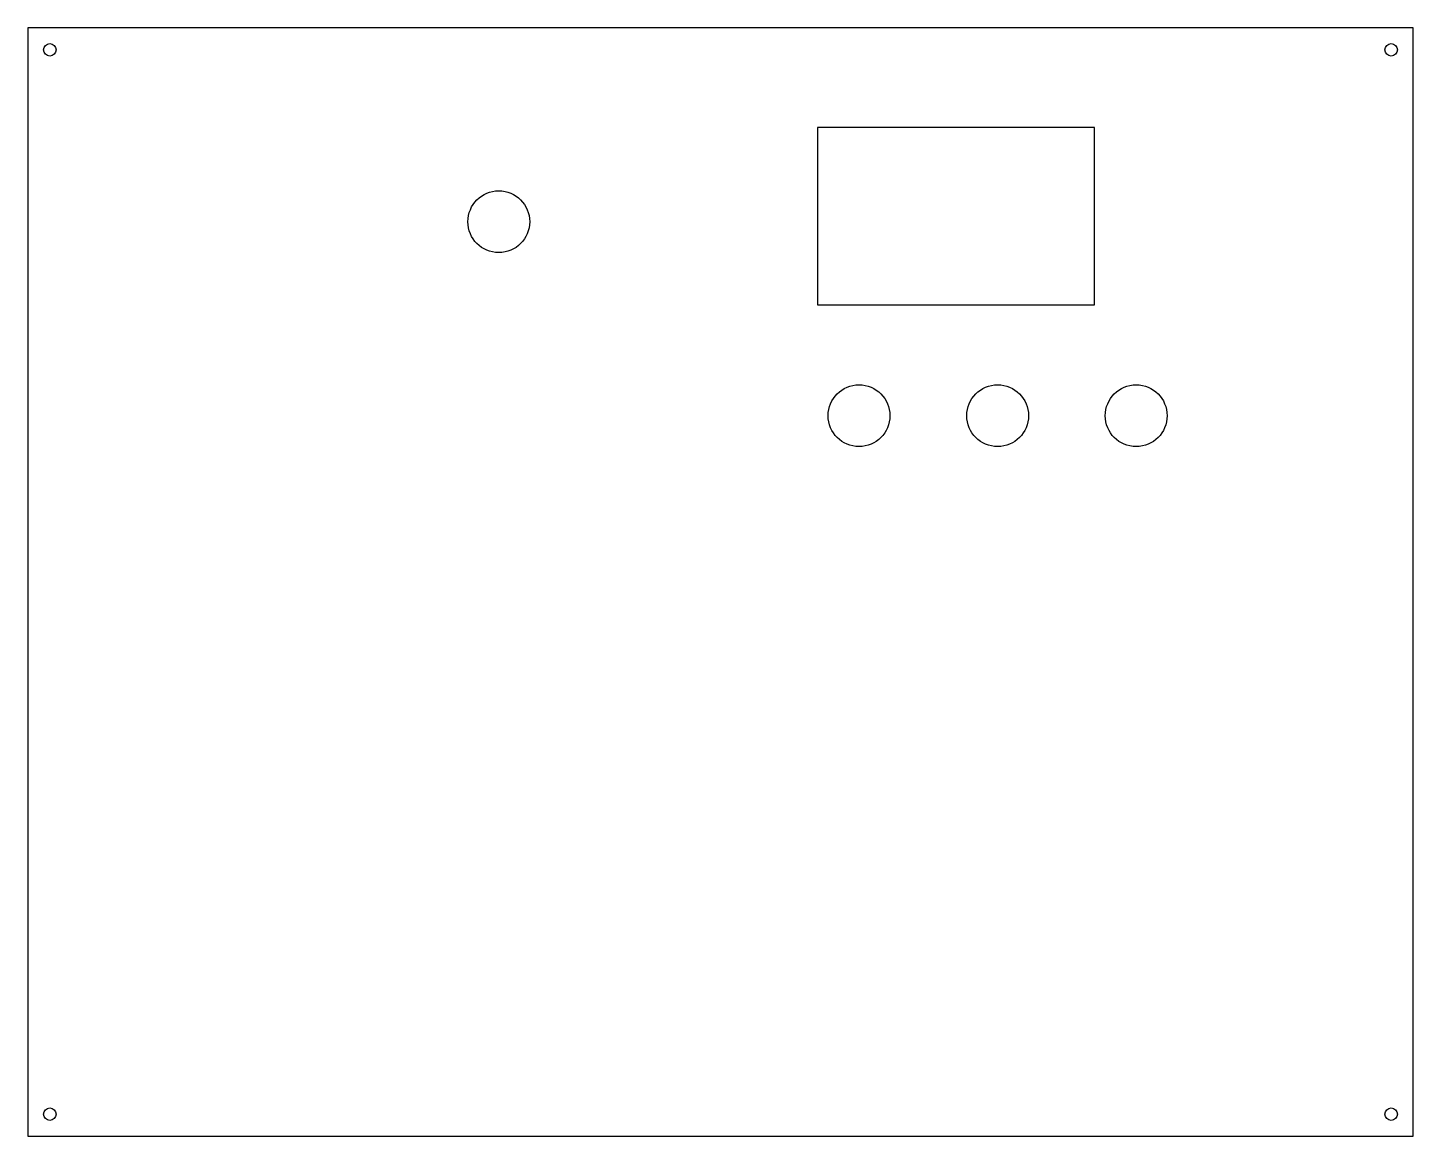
# Model space of a CAD drawing. Header units: metres. Extents: x 0 to 500, y 0 to 400.
import ezdxf

# ---------------------------------------------------------------- set-up
doc = ezdxf.new("R2010")
doc.units = ezdxf.units.M

msp = doc.modelspace()

# ---------------------------------------------------------------- linework, layer by layer
at = {"layer": 'DOOR_M4_TBD'}
for centre in [(8, 392), (492, 392), (8, 8), (492, 8)]:
    msp.add_circle(centre, 2.25, dxfattribs=at)
at = {"layer": 'OUTLINE_T1_5'}
for p, q in [((500, 400), (0, 400)), ((0, 400), (0, 0)), ((500, 0), (500, 400)), ((0, 0), (500, 0))]:
    msp.add_line(p, q, dxfattribs=at)
at = {"layer": 'PLACEHOLDER_TFT_CUTOUT'}
for p, q in [((385, 364), (285, 364)), ((285, 364), (285, 300)), ((385, 300), (385, 364)), ((285, 300), (385, 300))]:
    msp.add_line(p, q, dxfattribs=at)
at = {"layer": 'PLACEHOLDER_UI_22MM'}
for centre in [(300, 260), (350, 260), (400, 260)]:
    msp.add_circle(centre, 11.15, dxfattribs=at)
at = {"layer": 'SELECTED_S0_A22E_M_02'}
msp.add_circle((170, 330), 11.15, dxfattribs=at)

doc.saveas('drawing.dxf')
